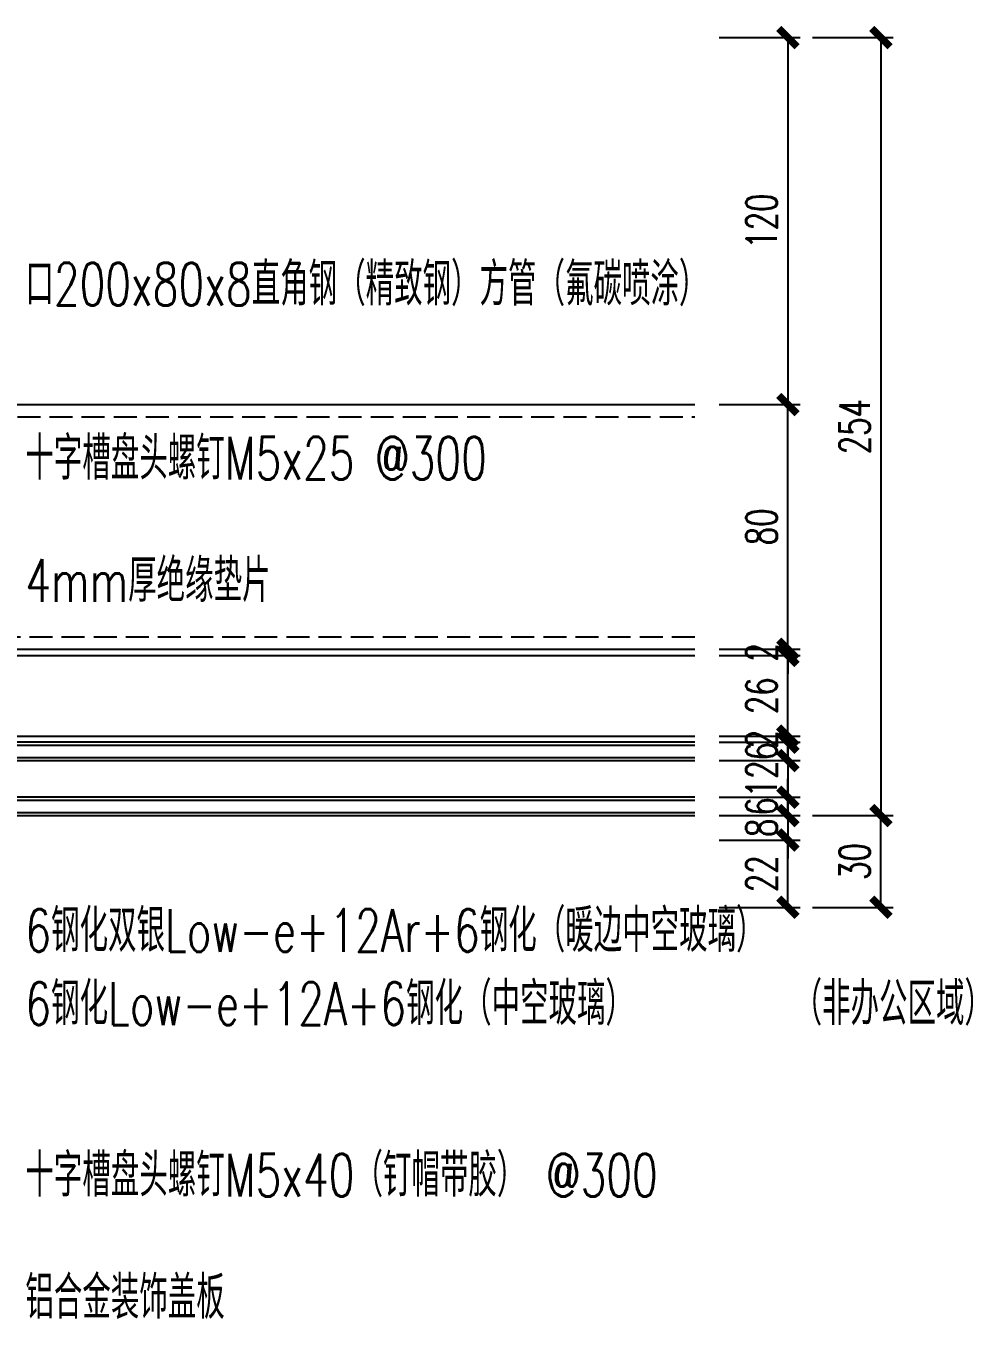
# Model space of a CAD drawing. Extents: x -160106 to 966792, y -663931 to 1550022.
# Drawn here: x -51300.3 to -50990.7, y -86208.6 to -85785.7 of the extents above; entities that cross this region are included whole.
import ezdxf
from ezdxf.enums import TextEntityAlignment as Align

# ---------------------------------------------------------------- set-up
doc = ezdxf.new("R2010")
doc.units = 0
doc.linetypes.add('ZN-DASH', pattern=[0.35, 0.25, -0.1])
for name, color, linetype in [('!ZN1-填充-8', 8, 'Continuous'), ('!ZN1-标注-173', 173, 'Continuous'), ('!ZN3-玻璃幕墙-4', 4, 'Continuous'), ('!ZN4-焊缝-8', 8, 'Continuous'), ('!ZN4-辅助材料-1', 1, 'Continuous'), ('!ZN5-钢材投影-40', 40, 'Continuous'), ('!ZN5-铝材投影-112', 112, 'Continuous'), ('!ZN5-铝材断面-6', 6, 'Continuous'), ('!ZN6-虚线-8', 8, 'ZN-DASH'), ('DIM', 173, 'Continuous'), ('TEXT', 7, 'Continuous'), ('焊缝', 8, 'Continuous')]:
    doc.layers.add(name, color=color, linetype=linetype)
doc.styles.add('DHTEXT-1', font='ROMANS.shx', dxfattribs={"width": 0.7, "bigfont": 'CHINESE.shx'})
doc.dimstyles.new('ZN4', dxfattribs={"dimscale": 4, "dimtxt": 2.5, "dimasz": 1.5, "dimexe": 1, "dimexo": 2, "dimgap": 0.9, "dimtad": 1, "dimdec": 0, "dimdsep": 46, "dimtxsty": 'DHTEXT-1', "dimblk": 'ARCHTICK', "dimcen": 2.5, "dimclrd": 173, "dimclre": 173, "dimclrt": 7, "dimazin": 2, "dimtfac": 1, "dimtix": 1, "dimtmove": 2, "dimatfit": 3, "dimfxl": 0, "dimarcsym": 0})

# ---------------------------------------------------------------- blocks, each defined once
blk = doc.blocks.new('*U1118')
at = {"layer": '!ZN1-填充-8'}
h = blk.add_hatch(dxfattribs=at)
h.set_pattern_fill('ANSI37', color=256, scale=0.5, style=0)
h.set_pattern_definition([(45, (6, 0), (-1.12253, 1.12253), []), (135, (6, 0), (-1.12253, -1.12253), [])])
h.paths.add_polyline_path([(0, 5), (0, 19), (1, 18), (14, 18), (14, 17.75), (12, 15.75), (12, 8.25), (14, 6.25), (14, 6), (1, 6)])
for points in [[(18.75, 18), (14, 18), (14, 17.75), (18.75, 17.75)], [(18.75, 6.25), (14, 6.25), (14, 6), (18.75, 6)]]:
    blk.add_hatch(color=256, dxfattribs=at).paths.add_polyline_path(points)
h = blk.add_hatch(dxfattribs=at)
h.set_pattern_fill('DOTS', color=8, style=0)
h.set_pattern_definition([(0, (6, 0), (0.79375, 1.5875), [0, -1.5875])])
h.paths.add_polyline_path([(13, 15.34), (13, 8.66), (14.41, 7.25), (17.8, 7.25), (17.8, 16.75), (14.41, 16.75)])
for p, q in [((0, 23), (309.98, 23)), ((0, 19), (309.98, 19)), ((0, 5), (309.98, 5)), ((0, 1), (309.98, 1))]:
    blk.add_line(p, q, dxfattribs=at)
at = {"layer": '!ZN3-玻璃幕墙-4'}
for points in [[(309.98, 24), (1, 24), (0, 23), (0, 19), (1, 18), (309.98, 18)], [(309.98, 6), (1, 6), (0, 5), (0, 1), (1, 0), (309.98, 0)]]:
    blk.add_lwpolyline(points, dxfattribs=at)
at = {"layer": '!ZN4-辅助材料-1'}
for points in [[(0, 5), (0, 19), (1, 18), (14, 18), (14, 17.75), (12, 15.75), (12, 8.25), (12, 8.25), (14, 6.25), (14, 6), (1, 6), (0, 5)], [(12, 15.75), (12, 8.25), (14, 6.25), (19, 6.25), (19, 17.75), (14, 17.75)], [(18.75, 18), (14, 18), (14, 17.75), (18.75, 17.75)], [(13, 15.34), (13, 8.66), (14.41, 7.25), (17.8, 7.25), (17.8, 16.75), (14.41, 16.75)], [(18.75, 6.25), (14, 6.25), (14, 6), (18.75, 6)]]:
    blk.add_lwpolyline(points, close=True, dxfattribs=at)
blk.add_lwpolyline([(18.4, 17.75), (18.4, 17.65), (14.04, 17.65), (12.1, 15.71), (12.1, 8.29), (14.04, 6.35), (18.4, 6.35), (18.4, 6.25), (18.4, 6.35)], dxfattribs=at)
at = {"layer": 'Defpoints', "color": 250}
for p in [(0, 24), (0, 18), (0, 6), (12, 6), (0, 0)]:
    blk.add_point(p, dxfattribs=at)
blk = doc.blocks.new('*U798')
at = {"layer": '!ZN4-焊缝-8', "ltscale": 20}
h = blk.add_hatch(color=8, dxfattribs=at)
h.dxf.hatch_style = 1
h.paths.add_polyline_path([(4, 80, 0.414214), (0, 84), (0, 80)])
blk.add_lwpolyline([(0, 80), (4, 80, 0.414214), (0, 84)], format="xyb", close=True, dxfattribs=at)
at = {"layer": '!ZN5-钢材投影-40', "ltscale": 0.3}
for p, q in [((0, 80), (284.46, 80)), ((0, 0), (284.46, 0))]:
    blk.add_line(p, q, dxfattribs=at)
at = {"layer": '!ZN5-铝材投影-112'}
for p, q in [((0, -2), (284.46, -2)), ((0.3, -28.4), (284.46, -28.4))]:
    blk.add_line(p, q, dxfattribs=at)
at = {"layer": '!ZN6-虚线-8', "ltscale": 30}
for p, q in [((0, 76), (284.46, 76)), ((284.46, 4), (0, 4))]:
    blk.add_line(p, q, dxfattribs=at)
at = {"layer": '焊缝', "ltscale": 100}
blk.add_lwpolyline([(0, 80, -0.57735), (3.47, 74, 0.267949), (0, 76, -0.57735), (3.47, 70, 0.267949), (0, 72, -0.57735), (3.47, 66, 0.267949), (0, 68, -0.57735), (3.47, 62, 0.267949), (0, 64, -0.57735), (3.47, 58, 0.267949), (0, 60, -0.57735), (3.47, 54, 0.267949), (0, 56, -0.57735), (3.47, 50, 0.267949), (0, 52, -0.57735), (3.47, 46, 0.267949), (0, 48, -0.57735), (3.47, 42, 0.267949), (0, 44, -0.57735), (3.47, 38, 0.267949), (0, 40, -0.57735), (3.47, 34, 0.267949), (0, 36, -0.57735), (3.47, 30, 0.267949), (0, 32, -0.57735), (3.47, 26, 0.267949), (0, 28, -0.57735), (3.47, 22, 0.267949), (0, 24, -0.57735), (3.47, 18, 0.267949), (0, 20, -0.57735), (3.47, 14, 0.267949), (0, 16, -0.57735), (3.47, 10, 0.267949), (0, 12, -0.57735), (3.47, 6, 0.267949), (0, 8, -1), (0, 0, -1)], format="xyb", dxfattribs=at)
blk = doc.blocks.new('20200306093546', base_point=(29869.44, 42689.6))
at = {"layer": '!ZN1-填充-8'}
h = blk.add_hatch(dxfattribs=at)
h.set_pattern_fill('ANSI36', color=256, angle=-270, style=0)
h.set_pattern_definition([(135, (29867.4445, 42689.1023), (-3.086963, 0.841899), [3.96875, -0.79375, 0, -0.79375])])
edge = h.paths.add_edge_path()
edge.add_line((29867.44, 42689.1), (29867.44, 42693.6))
edge.add_arc((29867.94, 42689.1), 0.5, 90, 180, ccw=False)
edge.add_line((29867.94, 42689.6), (29870.94, 42689.6))
edge.add_arc((29870.94, 42690.1), 0.5, 270, 360)
edge.add_line((29871.44, 42690.1), (29871.44, 42693.1))
edge.add_arc((29871.94, 42693.1), 0.5, 89.9986, 179.9986, ccw=False)
edge.add_arc((29868.27, -498209.81), 540903.41, 89.9996103, 90.000087)
at = {"layer": '!ZN4-辅助材料-1', "ltscale": 15}
blk.add_arc((29868.27, -498209.81), 540903.41, 89.9996103, 90.000087, dxfattribs=at)
blk = doc.blocks.new('A$C0fc7d4ff')
at = {"layer": '!ZN1-标注-173', "ltscale": 15}
blk.add_blockref('20200306093546', (2, 1), dxfattribs=at)
blk = doc.blocks.new('_ArchTick')
at = {"color": 0, "linetype": 'ByBlock', "const_width": 0.4}
blk.add_lwpolyline([(-0.5, -0.5), (0.5, 0.5)], dxfattribs=at)
blk = doc.blocks.new('*D1607')
at = {"layer": 'Defpoints', "color": 0, "ltscale": 40, "transparency": 16777216}
for p in [(-51081.65, -86037.93), (-51051.24, -86037.93), (-51081.65, -86043.93)]:
    blk.add_point(p, dxfattribs=at)
at = {"layer": 'DIM', "color": 173, "linetype": 'ByBlock', "lineweight": -2, "ltscale": 40, "transparency": 16777216}
for p, q in [((-51051.24, -86037.93), (-51051.24, -86031.93)), ((-51073.65, -86037.93), (-51047.24, -86037.93)), ((-51051.24, -86043.93), (-51051.24, -86037.93)), ((-51073.65, -86043.93), (-51047.24, -86043.93)), ((-51051.24, -86043.93), (-51051.24, -86049.93))]:
    blk.add_line(p, q, dxfattribs=at)
at = {"layer": 'DIM', "color": 173, "lineweight": -2, "ltscale": 40, "transparency": 16777216, "xscale": 6, "yscale": 6, "zscale": 6}
for p, rotation in [((-51051.24, -86037.93), 270), ((-51051.24, -86043.93), 90)]:
    blk.add_blockref('_ArchTick', p, dxfattribs=dict(at, rotation=rotation))
at = {"layer": 'DIM', "color": 7, "ltscale": 40, "transparency": 16777216, "insert": (-51059.84, -86040.93), "char_height": 10, "attachment_point": 5, "rotation": 90, "style": 'DHTEXT-1'}
blk.add_mtext('6', dxfattribs=at)
blk = doc.blocks.new('*D1608')
at = {"layer": 'Defpoints', "color": 0, "ltscale": 40, "transparency": 16777216}
for p in [(-51081.65, -86025.93), (-51081.65, -86037.93), (-51051.24, -86037.93)]:
    blk.add_point(p, dxfattribs=at)
at = {"layer": 'DIM', "color": 173, "linetype": 'ByBlock', "lineweight": -2, "ltscale": 40, "transparency": 16777216}
for p, q in [((-51051.24, -86025.93), (-51051.24, -86019.93)), ((-51073.65, -86025.93), (-51047.24, -86025.93)), ((-51051.24, -86025.93), (-51051.24, -86037.93)), ((-51073.65, -86037.93), (-51047.24, -86037.93)), ((-51051.24, -86037.93), (-51051.24, -86043.93))]:
    blk.add_line(p, q, dxfattribs=at)
at = {"layer": 'DIM', "color": 173, "lineweight": -2, "ltscale": 40, "transparency": 16777216, "xscale": 6, "yscale": 6, "zscale": 6}
for p, rotation in [((-51051.24, -86025.93), 270), ((-51051.24, -86037.93), 90)]:
    blk.add_blockref('_ArchTick', p, dxfattribs=dict(at, rotation=rotation))
at = {"layer": 'DIM', "color": 7, "ltscale": 40, "transparency": 16777216, "insert": (-51059.84, -86031.93), "char_height": 10, "attachment_point": 5, "rotation": 90, "style": 'DHTEXT-1'}
blk.add_mtext('12', dxfattribs=at)
blk = doc.blocks.new('*D1609')
at = {"layer": 'Defpoints', "color": 0, "ltscale": 40, "transparency": 16777216}
for p in [(-51081.65, -86019.93), (-51051.24, -86019.93), (-51081.65, -86025.93)]:
    blk.add_point(p, dxfattribs=at)
at = {"layer": 'DIM', "color": 173, "linetype": 'ByBlock', "lineweight": -2, "ltscale": 40, "transparency": 16777216}
for p, q in [((-51051.24, -86019.93), (-51051.24, -86013.93)), ((-51073.65, -86019.93), (-51047.24, -86019.93)), ((-51051.24, -86025.93), (-51051.24, -86019.93)), ((-51073.65, -86025.93), (-51047.24, -86025.93)), ((-51051.24, -86025.93), (-51051.24, -86031.93))]:
    blk.add_line(p, q, dxfattribs=at)
at = {"layer": 'DIM', "color": 173, "lineweight": -2, "ltscale": 40, "transparency": 16777216, "xscale": 6, "yscale": 6, "zscale": 6}
for p, rotation in [((-51051.24, -86019.93), 270), ((-51051.24, -86025.93), 90)]:
    blk.add_blockref('_ArchTick', p, dxfattribs=dict(at, rotation=rotation))
at = {"layer": 'DIM', "color": 7, "ltscale": 40, "transparency": 16777216, "insert": (-51059.84, -86022.93), "char_height": 10, "attachment_point": 5, "rotation": 90, "style": 'DHTEXT-1'}
blk.add_mtext('6', dxfattribs=at)
blk = doc.blocks.new('*D1610')
at = {"layer": 'Defpoints', "color": 0, "ltscale": 40, "transparency": 16777216}
for p in [(-51081.65, -86017.93), (-51081.65, -86019.93), (-51051.24, -86019.93)]:
    blk.add_point(p, dxfattribs=at)
at = {"layer": 'DIM', "color": 173, "linetype": 'ByBlock', "lineweight": -2, "ltscale": 40, "transparency": 16777216}
for p, q in [((-51051.24, -86017.93), (-51051.24, -86011.93)), ((-51073.65, -86017.93), (-51047.24, -86017.93)), ((-51051.24, -86017.93), (-51051.24, -86019.93)), ((-51073.65, -86019.93), (-51047.24, -86019.93)), ((-51051.24, -86019.93), (-51051.24, -86025.93))]:
    blk.add_line(p, q, dxfattribs=at)
at = {"layer": 'DIM', "color": 173, "lineweight": -2, "ltscale": 40, "transparency": 16777216, "xscale": 6, "yscale": 6, "zscale": 6}
for p, rotation in [((-51051.24, -86017.93), 270), ((-51051.24, -86019.93), 90)]:
    blk.add_blockref('_ArchTick', p, dxfattribs=dict(at, rotation=rotation))
at = {"layer": 'DIM', "color": 7, "ltscale": 40, "transparency": 16777216, "insert": (-51059.84, -86018.93), "char_height": 10, "attachment_point": 5, "rotation": 90, "style": 'DHTEXT-1'}
blk.add_mtext('2', dxfattribs=at)
blk = doc.blocks.new('*D1611')
at = {"layer": 'Defpoints', "color": 0, "ltscale": 40, "transparency": 16777216}
for p in [(-51081.65, -85991.53), (-51051.24, -85991.53), (-51081.65, -86017.93)]:
    blk.add_point(p, dxfattribs=at)
at = {"layer": 'DIM', "color": 173, "linetype": 'ByBlock', "lineweight": -2, "ltscale": 40, "transparency": 16777216}
for p, q in [((-51073.65, -85991.53), (-51047.24, -85991.53)), ((-51051.24, -86017.93), (-51051.24, -85991.53)), ((-51073.65, -86017.93), (-51047.24, -86017.93))]:
    blk.add_line(p, q, dxfattribs=at)
at = {"layer": 'DIM', "color": 173, "lineweight": -2, "ltscale": 40, "transparency": 16777216, "xscale": 6, "yscale": 6, "zscale": 6}
for p, rotation in [((-51051.24, -85991.53), 90), ((-51051.24, -86017.93), 270)]:
    blk.add_blockref('_ArchTick', p, dxfattribs=dict(at, rotation=rotation))
at = {"layer": 'DIM', "color": 7, "ltscale": 40, "transparency": 16777216, "insert": (-51059.84, -86004.73), "char_height": 10, "attachment_point": 5, "rotation": 90, "style": 'DHTEXT-1'}
blk.add_mtext('26', dxfattribs=at)
blk = doc.blocks.new('*D1612')
at = {"layer": 'Defpoints', "color": 0, "ltscale": 40, "transparency": 16777216}
for p in [(-51081.65, -85989.53), (-51081.65, -85991.53), (-51051.24, -85991.53)]:
    blk.add_point(p, dxfattribs=at)
at = {"layer": 'DIM', "color": 173, "linetype": 'ByBlock', "lineweight": -2, "ltscale": 40, "transparency": 16777216}
for p, q in [((-51051.24, -85989.53), (-51051.24, -85983.53)), ((-51073.65, -85989.53), (-51047.24, -85989.53)), ((-51073.65, -85991.53), (-51047.24, -85991.53)), ((-51051.24, -85989.53), (-51051.24, -85991.53)), ((-51051.24, -85991.53), (-51051.24, -85997.53))]:
    blk.add_line(p, q, dxfattribs=at)
at = {"layer": 'DIM', "color": 173, "lineweight": -2, "ltscale": 40, "transparency": 16777216, "xscale": 6, "yscale": 6, "zscale": 6}
for p, rotation in [((-51051.24, -85989.53), 270), ((-51051.24, -85991.53), 90)]:
    blk.add_blockref('_ArchTick', p, dxfattribs=dict(at, rotation=rotation))
at = {"layer": 'DIM', "color": 7, "ltscale": 40, "transparency": 16777216, "insert": (-51059.84, -85990.53), "char_height": 10, "attachment_point": 5, "rotation": 90, "style": 'DHTEXT-1'}
blk.add_mtext('2', dxfattribs=at)
blk = doc.blocks.new('*D1613')
at = {"layer": 'Defpoints', "color": 0, "ltscale": 40, "transparency": 16777216}
for p in [(-51081.65, -85909.53), (-51051.24, -85909.53), (-51081.65, -85989.53)]:
    blk.add_point(p, dxfattribs=at)
at = {"layer": 'DIM', "color": 173, "linetype": 'ByBlock', "lineweight": -2, "ltscale": 40, "transparency": 16777216}
for p, q in [((-51073.65, -85909.53), (-51047.24, -85909.53)), ((-51051.24, -85989.53), (-51051.24, -85909.53)), ((-51073.65, -85989.53), (-51047.24, -85989.53))]:
    blk.add_line(p, q, dxfattribs=at)
at = {"layer": 'DIM', "color": 173, "lineweight": -2, "ltscale": 40, "transparency": 16777216, "xscale": 6, "yscale": 6, "zscale": 6}
for p, rotation in [((-51051.24, -85909.53), 90), ((-51051.24, -85989.53), 270)]:
    blk.add_blockref('_ArchTick', p, dxfattribs=dict(at, rotation=rotation))
at = {"layer": 'DIM', "color": 7, "ltscale": 40, "transparency": 16777216, "insert": (-51059.84, -85949.53), "char_height": 10, "attachment_point": 5, "rotation": 90, "style": 'DHTEXT-1'}
blk.add_mtext('80', dxfattribs=at)
blk = doc.blocks.new('*D1614')
at = {"layer": 'Defpoints', "color": 0, "ltscale": 40, "transparency": 16777216}
for p in [(-51081.65, -85789.53), (-51081.65, -85909.53), (-51051.24, -85909.53)]:
    blk.add_point(p, dxfattribs=at)
at = {"layer": 'DIM', "color": 173, "linetype": 'ByBlock', "lineweight": -2, "ltscale": 40, "transparency": 16777216}
for p, q in [((-51073.65, -85789.53), (-51047.24, -85789.53)), ((-51051.24, -85789.53), (-51051.24, -85909.53)), ((-51073.65, -85909.53), (-51047.24, -85909.53))]:
    blk.add_line(p, q, dxfattribs=at)
at = {"layer": 'DIM', "color": 173, "lineweight": -2, "ltscale": 40, "transparency": 16777216, "xscale": 6, "yscale": 6, "zscale": 6}
for p, rotation in [((-51051.24, -85789.53), 90), ((-51051.24, -85909.53), 270)]:
    blk.add_blockref('_ArchTick', p, dxfattribs=dict(at, rotation=rotation))
at = {"layer": 'DIM', "color": 7, "ltscale": 40, "transparency": 16777216, "insert": (-51059.84, -85849.53), "char_height": 10, "attachment_point": 5, "rotation": 90, "style": 'DHTEXT-1'}
blk.add_mtext('120', dxfattribs=at)
blk = doc.blocks.new('*D1615')
at = {"layer": 'Defpoints', "color": 0, "ltscale": 40, "transparency": 16777216}
for p in [(-51081.65, -86043.93), (-51081.65, -86051.93), (-51051.24, -86051.93)]:
    blk.add_point(p, dxfattribs=at)
at = {"layer": 'DIM', "color": 173, "linetype": 'ByBlock', "lineweight": -2, "ltscale": 40, "transparency": 16777216}
for p, q in [((-51051.24, -86043.93), (-51051.24, -86037.93)), ((-51073.65, -86043.93), (-51047.24, -86043.93)), ((-51051.24, -86043.93), (-51051.24, -86051.93)), ((-51073.65, -86051.93), (-51047.24, -86051.93)), ((-51051.24, -86051.93), (-51051.24, -86057.93))]:
    blk.add_line(p, q, dxfattribs=at)
at = {"layer": 'DIM', "color": 173, "lineweight": -2, "ltscale": 40, "transparency": 16777216, "xscale": 6, "yscale": 6, "zscale": 6}
for p, rotation in [((-51051.24, -86043.93), 270), ((-51051.24, -86051.93), 90)]:
    blk.add_blockref('_ArchTick', p, dxfattribs=dict(at, rotation=rotation))
at = {"layer": 'DIM', "color": 7, "ltscale": 40, "transparency": 16777216, "insert": (-51059.84, -86047.93), "char_height": 10, "attachment_point": 5, "rotation": 90, "style": 'DHTEXT-1'}
blk.add_mtext('8', dxfattribs=at)
blk = doc.blocks.new('*D1616')
at = {"layer": 'Defpoints', "color": 0, "ltscale": 40, "transparency": 16777216}
for p in [(-51081.65, -86051.93), (-51051.24, -86051.93), (-51081.65, -86073.93)]:
    blk.add_point(p, dxfattribs=at)
at = {"layer": 'DIM', "color": 173, "linetype": 'ByBlock', "lineweight": -2, "ltscale": 40, "transparency": 16777216}
for p, q in [((-51073.65, -86051.93), (-51047.24, -86051.93)), ((-51051.24, -86073.93), (-51051.24, -86051.93)), ((-51073.65, -86073.93), (-51047.24, -86073.93))]:
    blk.add_line(p, q, dxfattribs=at)
at = {"layer": 'DIM', "color": 173, "lineweight": -2, "ltscale": 40, "transparency": 16777216, "xscale": 6, "yscale": 6, "zscale": 6}
for p, rotation in [((-51051.24, -86051.93), 90), ((-51051.24, -86073.93), 270)]:
    blk.add_blockref('_ArchTick', p, dxfattribs=dict(at, rotation=rotation))
at = {"layer": 'DIM', "color": 7, "ltscale": 40, "transparency": 16777216, "insert": (-51059.84, -86062.93), "char_height": 10, "attachment_point": 5, "rotation": 90, "style": 'DHTEXT-1'}
blk.add_mtext('22', dxfattribs=at)
blk = doc.blocks.new('*D1617')
at = {"layer": 'Defpoints', "color": 0, "ltscale": 40, "transparency": 16777216}
for p in [(-51051.24, -86043.93), (-51020.82, -86043.93), (-51051.24, -86073.93)]:
    blk.add_point(p, dxfattribs=at)
at = {"layer": 'DIM', "color": 173, "linetype": 'ByBlock', "lineweight": -2, "ltscale": 40, "transparency": 16777216}
for p, q in [((-51043.24, -86043.93), (-51016.82, -86043.93)), ((-51020.82, -86073.93), (-51020.82, -86043.93)), ((-51043.24, -86073.93), (-51016.82, -86073.93))]:
    blk.add_line(p, q, dxfattribs=at)
at = {"layer": 'DIM', "color": 173, "lineweight": -2, "ltscale": 40, "transparency": 16777216, "xscale": 6, "yscale": 6, "zscale": 6}
for p, rotation in [((-51020.82, -86043.93), 90), ((-51020.82, -86073.93), 270)]:
    blk.add_blockref('_ArchTick', p, dxfattribs=dict(at, rotation=rotation))
at = {"layer": 'DIM', "color": 7, "ltscale": 40, "transparency": 16777216, "insert": (-51029.42, -86058.93), "char_height": 10, "attachment_point": 5, "rotation": 90, "style": 'DHTEXT-1'}
blk.add_mtext('30', dxfattribs=at)
blk = doc.blocks.new('*D1618')
at = {"layer": 'Defpoints', "color": 0, "ltscale": 40, "transparency": 16777216}
for p in [(-51051.24, -85789.53), (-51051.24, -86043.93), (-51020.82, -86043.93)]:
    blk.add_point(p, dxfattribs=at)
at = {"layer": 'DIM', "color": 173, "linetype": 'ByBlock', "lineweight": -2, "ltscale": 40, "transparency": 16777216}
for p, q in [((-51043.24, -85789.53), (-51016.82, -85789.53)), ((-51020.82, -85789.53), (-51020.82, -86043.93)), ((-51043.24, -86043.93), (-51016.82, -86043.93))]:
    blk.add_line(p, q, dxfattribs=at)
at = {"layer": 'DIM', "color": 173, "lineweight": -2, "ltscale": 40, "transparency": 16777216, "xscale": 6, "yscale": 6, "zscale": 6}
for p, rotation in [((-51020.82, -85789.53), 90), ((-51020.82, -86043.93), 270)]:
    blk.add_blockref('_ArchTick', p, dxfattribs=dict(at, rotation=rotation))
at = {"layer": 'DIM', "color": 7, "ltscale": 40, "transparency": 16777216, "insert": (-51029.42, -85916.73), "char_height": 10, "attachment_point": 5, "rotation": 90, "style": 'DHTEXT-1'}
blk.add_mtext('254', dxfattribs=at)

msp = doc.modelspace()

# ---------------------------------------------------------------- block references
at = {"layer": '!ZN3-玻璃幕墙-4'}
msp.add_blockref('*U1118', (-51391.64, -86043.93), dxfattribs=at)
at = {"layer": '!ZN5-铝材投影-112', "ltscale": 100, "rotation": 3.549214467958243e-06}
msp.add_blockref('*U798', (-51366.11, -85989.53), dxfattribs=at)
at = {"layer": '!ZN5-铝材断面-6', "ltscale": 50, "xscale": -1}
msp.add_blockref('A$C0fc7d4ff', (-51446.11, -85953.93), dxfattribs=at)

# ---------------------------------------------------------------- texts
at = {"layer": 'TEXT', "ltscale": 40, "style": 'DHTEXT-1', "width": 0.7}
for s, p in [('口200x80x8直角钢（精致钢）方管（氟碳喷涂）', (-51300.5, -85870.12)), ('十字槽盘头螺钉M5x25 @300', (-51300.5, -85927.06)), ('4mm厚绝缘垫片', (-51300.5, -85967.06)), ('6钢化双银Low-e+12Ar+6钢化（暖边中空玻璃）', (-51300.5, -86081.5)), ('6钢化Low-e+12A+6钢化（中空玻璃）', (-51300.5, -86105.42)), ('十字槽盘头螺钉M5x40（钉帽带胶） @300', (-51300.5, -86161.5)), ('铝合金装饰盖板', (-51300.5, -86201.5))]:
    msp.add_text(s, height=14, dxfattribs=at).set_placement(p, align=Align.MIDDLE_LEFT)
at = {"layer": 'TEXT', "color": 1, "ltscale": 40, "style": 'DHTEXT-1', "width": 0.7}
msp.add_text('（非办公区域）', height=14, dxfattribs=at).set_placement((-51049.38, -86105.42), align=Align.MIDDLE_LEFT)

# ---------------------------------------------------------------- dimensions: what is measured, and where the dimension line sits
at = {"layer": 'DIM', "ltscale": 40}
for base, p1, p2, picture, middle in [((-51051.24, -85909.53), (-51081.65, -85789.53), (-51081.65, -85909.53), '*D1614', (-51059.84, -85849.53)), ((-51020.82, -86043.93), (-51051.24, -85789.53), (-51051.24, -86043.93), '*D1618', (-51029.42, -85916.73)), ((-51051.24, -85909.53), (-51081.65, -85989.53), (-51081.65, -85909.53), '*D1613', (-51059.84, -85949.53)), ((-51051.24, -85991.53), (-51081.65, -85989.53), (-51081.65, -85991.53), '*D1612', (-51059.84, -85990.53)), ((-51051.24, -85991.53), (-51081.65, -86017.93), (-51081.65, -85991.53), '*D1611', (-51059.84, -86004.73)), ((-51051.24, -86019.93), (-51081.65, -86017.93), (-51081.65, -86019.93), '*D1610', (-51059.84, -86018.93)), ((-51051.24, -86019.93), (-51081.65, -86025.93), (-51081.65, -86019.93), '*D1609', (-51059.84, -86022.93)), ((-51051.24, -86037.93), (-51081.65, -86025.93), (-51081.65, -86037.93), '*D1608', (-51059.84, -86031.93)), ((-51051.24, -86037.93), (-51081.65, -86043.93), (-51081.65, -86037.93), '*D1607', (-51059.84, -86040.93)), ((-51051.24, -86051.93), (-51081.65, -86043.93), (-51081.65, -86051.93), '*D1615', (-51059.84, -86047.93)), ((-51020.82, -86043.93), (-51051.24, -86073.93), (-51051.24, -86043.93), '*D1617', (-51029.42, -86058.93)), ((-51051.24, -86051.93), (-51081.65, -86073.93), (-51081.65, -86051.93), '*D1616', (-51059.84, -86062.93))]:
    dim = msp.add_linear_dim(base=base, p1=p1, p2=p2, angle=90, dimstyle='ZN4', dxfattribs=at)
    dim.commit()
    dim.dimension.update_dxf_attribs({"geometry": picture, "text_midpoint": middle})

doc.saveas('drawing.dxf')
